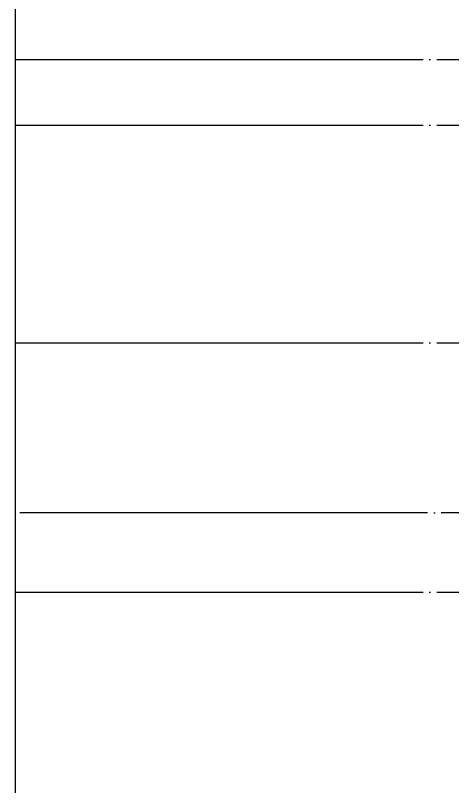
# Model space of a CAD drawing. Header units: millimetres. Extents: x -47382 to 204618, y -51045 to 127155.
# Drawn here: x 0 to 19301, y 31796 to 65819 of the extents above; entities that cross this region are included whole.
import ezdxf

# ---------------------------------------------------------------- set-up
doc = ezdxf.new("R2010")
doc.units = ezdxf.units.MM
doc.header["$LTSCALE"] = 300
doc.header["$MEASUREMENT"] = 0
doc.linetypes.add('CEN', pattern=[62, 60, -1, 0, -1])
doc.layers.get('0').update_dxf_attribs({"linetype": 'CONTINUOUS'})
doc.layers.add('A-CEN', color=1, linetype='CEN')
doc.layers.add('A-ST-AXIS-CEN', color=252, linetype='CEN')
doc.layers.add('Defpoint', color=161, linetype='CONTINUOUS', plot=False)

# ---------------------------------------------------------------- blocks, each defined once
blk = doc.blocks.new('ACT 지상3층구조평면도')
at = {"layer": 'Defpoint'}
blk.add_lwpolyline([(189382, 51045), (47382, 51045), (47382, 150416), (189382, 150416)], close=True, dxfattribs=at)

msp = doc.modelspace()

# ---------------------------------------------------------------- linework, layer by layer
at = {"layer": 'A-CEN'}
msp.add_line((0, 60971), (36800, 60971), dxfattribs=at)
at = {"layer": 'A-ST-AXIS-CEN'}
for p, q in [((0, 63871), (142000, 63871)), ((0, 51371), (142000, 51371)), ((36800, 43871), (0, 43871)), ((0, 40371), (142000, 40371))]:
    msp.add_line(p, q, dxfattribs=at)
at = {"layer": 'Defpoint'}
msp.add_lwpolyline([(142000, 0), (0, 0), (0, 99371), (142000, 99371)], close=True, dxfattribs=at)

# ---------------------------------------------------------------- block references
msp.add_blockref('ACT 지상3층구조평면도', (-47382, -51045))

doc.saveas('drawing.dxf')
